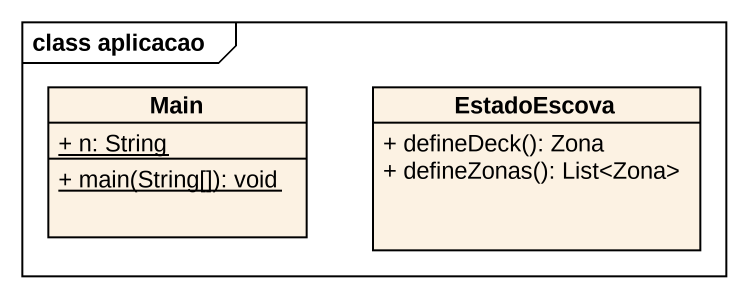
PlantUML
@startuml
mainframe class aplicacao
hide circle
hide empty members
skinparam classAttributeIconSize 0
class Main {
  {static} + n: String
  {static} + main(String[]): void
}
class EstadoEscova {
  + defineDeck(): Zona
  + defineZonas(): List<Zona>
}
@enduml
